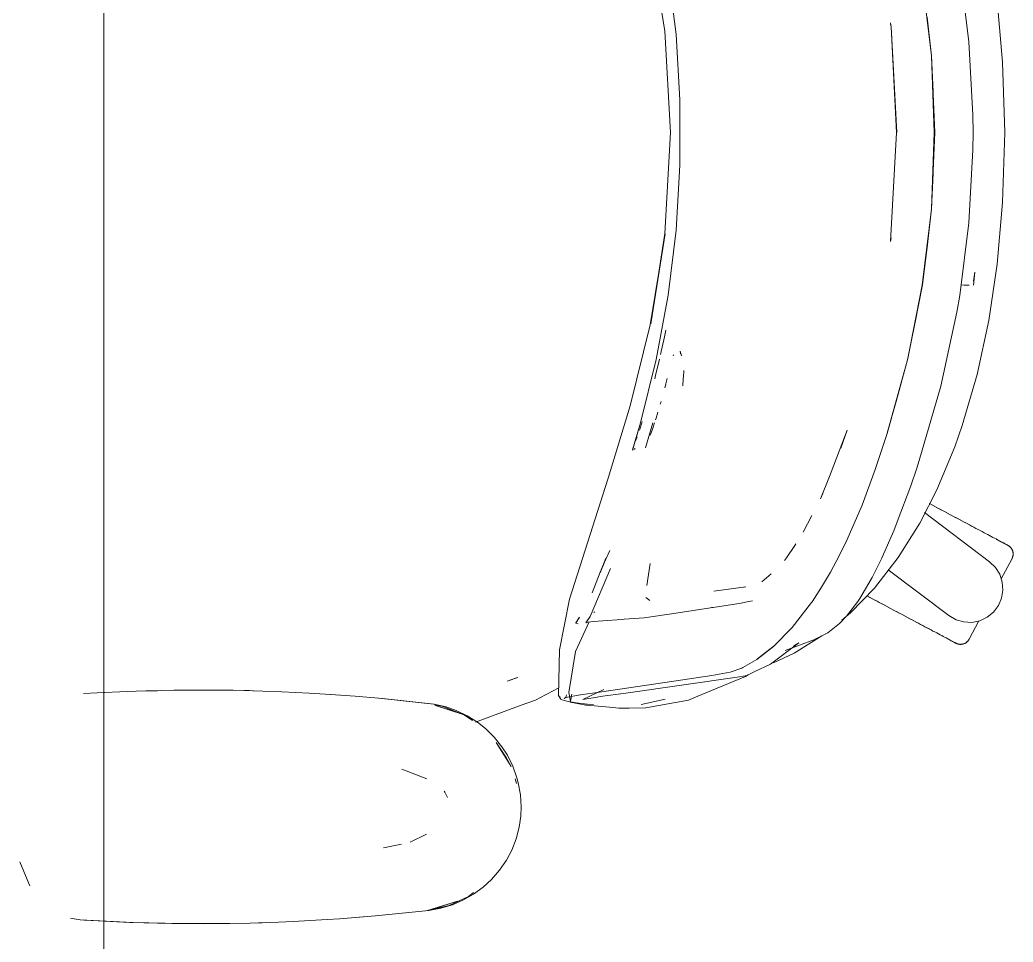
# Model space of a CAD drawing. Header units: millimetres. Extents: x 155920 to 295199, y -4084 to 97293.
# Drawn here: x 192798.6 to 193211, y 32405.4 to 32788.2 of the extents above; entities that cross this region are included whole.
import ezdxf

# ---------------------------------------------------------------- set-up
doc = ezdxf.new("R2010")
doc.units = ezdxf.units.MM
doc.header["$MEASUREMENT"] = 0
doc.layers.add('G-IMPT', color=8, linetype='CONTINUOUS', lineweight=9)
doc.layers.add('I-FURN', color=8, linetype='CONTINUOUS', lineweight=9)

msp = doc.modelspace()

# ---------------------------------------------------------------- linework, layer by layer
at = {"layer": 'G-IMPT'}
for p, q in [((193060.32, 32821.42), (193066.31, 32783.51)), ((193067.71, 32809.07), (193071.01, 32782.15)), ((193192.63, 32779.04), (193188.81, 32809.21)), ((193177.1, 32773.34), (193173.27, 32804.93)), ((193177.06, 32773.3), (193173.28, 32804.85)), ((193204.36, 32796.23), (193206.62, 32770.66)), ((193160.06, 32786.8), (193160.1, 32786.55)), ((193160.34, 32785.25), (193160.07, 32787.03)), ((193177.06, 32773.3), (193175.22, 32789.38)), ((193066.31, 32783.51), (193068.67, 32741.52)), ((193160.34, 32785.25), (193160.1, 32786.55)), ((193162.66, 32741.52), (193160.34, 32785.25)), ((193162.61, 32741.52), (193160.34, 32785.25)), ((193072.66, 32755.08), (193071.01, 32782.15)), ((193194.24, 32748.83), (193192.63, 32779.04)), ((193177.74, 32758.4), (193177.06, 32773.3)), ((193177.06, 32773.3), (193178.2, 32741.52)), ((193177.1, 32773.34), (193178.43, 32741.52)), ((193206.62, 32770.66), (193207.47, 32741.52)), ((193177.74, 32758.4), (193178.2, 32741.52)), ((193072.66, 32755.08), (193072.66, 32727.96)), ((193194.24, 32748.83), (193194.34, 32741.52)), ((193066.31, 32699.53), (193068.67, 32741.52)), ((193162.61, 32741.52), (193160.11, 32696.18)), ((193177.06, 32709.74), (193178.2, 32741.52)), ((193178.43, 32741.52), (193177.1, 32709.7)), ((193177.74, 32724.64), (193178.2, 32741.52)), ((193194.24, 32734.21), (193194.34, 32741.52)), ((193207.47, 32741.52), (193206.62, 32712.38)), ((193194.24, 32734.21), (193192.63, 32704.01)), ((193072.66, 32727.96), (193071.01, 32700.89)), ((193177.06, 32709.74), (193177.74, 32724.64)), ((193177.1, 32709.7), (193173.27, 32678.11)), ((193177.06, 32709.74), (193173.28, 32678.19)), ((193175.22, 32693.67), (193177.06, 32709.74)), ((193206.62, 32712.38), (193204.36, 32686.81)), ((193067.71, 32673.97), (193071.01, 32700.89)), ((193192.63, 32704.01), (193188.81, 32673.84)), ((193060.32, 32661.62), (193066.57, 32699.36)), ((193066.31, 32699.53), (193060.58, 32662)), ((193066.57, 32699.36), (193060.58, 32662)), ((193160.06, 32696.24), (193160.1, 32696.49)), ((193160.34, 32697.79), (193160.1, 32696.49)), ((193160.11, 32696.18), (193160.34, 32697.79)), ((193175.22, 32693.67), (193173.28, 32678.19)), ((193204.36, 32686.81), (193200.87, 32663.39)), ((193194.46, 32678.11), (193195.11, 32683.52)), ((193194.54, 32679.75), (193195.11, 32683.52)), ((193173.28, 32678.19), (193167.06, 32646.95)), ((193167.06, 32646.95), (193173.27, 32678.11)), ((193173.28, 32678.19), (193170.18, 32662.09)), ((193189.36, 32678.19), (193190.61, 32678.15)), ((193192.7, 32678.08), (193190.61, 32678.15)), ((193192.7, 32678.08), (193192.59, 32678.08)), ((193062.78, 32647.3), (193067.71, 32673.97)), ((193188.81, 32673.84), (193187.63, 32666.92)), ((193187.63, 32666.92), (193180.96, 32636.13)), ((193196.06, 32641.03), (193200.87, 32663.39)), ((193052, 32627.94), (193060.32, 32661.62)), ((193066.73, 32659.35), (193066.26, 32656.71)), ((193167.1, 32647.06), (193170.18, 32662.09)), ((193066.26, 32656.71), (193064.55, 32649.29)), ((193072.67, 32650.71), (193073.35, 32648.76)), ((193072.67, 32650.71), (193072.88, 32649.66)), ((193062.78, 32647.3), (193056.23, 32620.98)), ((193064.1, 32647.32), (193062.55, 32640.57)), ((193070, 32649.11), (193069.86, 32648.7)), ((193167.1, 32647.06), (193158.68, 32616.65)), ((193167.1, 32647.06), (193158.72, 32616.57)), ((193162.45, 32629.82), (193167.1, 32647.06)), ((193074.2, 32642.62), (193074.2, 32641.92)), ((193062.55, 32640.57), (193062.21, 32639.28)), ((193066.4, 32635.49), (193067.4, 32639.35)), ((193074.1, 32640.55), (193073.82, 32636.84)), ((193074.1, 32640.55), (193074.2, 32641.92)), ((193189.88, 32619.78), (193196.06, 32641.03)), ((193066.4, 32635.49), (193066.79, 32637.01)), ((193073.82, 32636.84), (193073.79, 32636.36)), ((193172.02, 32605.3), (193180.96, 32636.13)), ((193052, 32627.94), (193042.82, 32597.96)), ((193064.49, 32628.7), (193064.82, 32629.81)), ((193162.45, 32629.82), (193158.68, 32616.65)), ((193062.47, 32622.13), (193062.71, 32622.91)), ((193062.71, 32622.91), (193063.5, 32625.4)), ((193056.23, 32620.98), (193052.96, 32609.76)), ((193056.23, 32620.98), (193053.12, 32610.16)), ((193056.23, 32620.98), (193053.17, 32610.45)), ((193055.84, 32617.96), (193056.13, 32618.76)), ((193056.86, 32620.99), (193056.13, 32618.76)), ((193056.86, 32620.99), (193057.01, 32621.44)), ((193061.43, 32620.99), (193058.39, 32610.56)), ((193060.3, 32615.81), (193061.06, 32617.97)), ((193061.32, 32618.69), (193061.06, 32617.97)), ((193061.32, 32618.69), (193062.09, 32620.99)), ((193142.12, 32617.9), (193135.41, 32600.46)), ((193142.12, 32617.9), (193139.4, 32610.47)), ((193186.81, 32611.05), (193189.88, 32619.78)), ((193054.51, 32614.24), (193054.11, 32613.17)), ((193054.85, 32615.21), (193054.51, 32614.24)), ((193153.71, 32601.65), (193158.72, 32616.57)), ((193052.96, 32609.76), (193053.1, 32609.52)), ((193053.17, 32610.45), (193053.12, 32610.16)), ((193054.05, 32610.3), (193053.44, 32609.92)), ((193054.05, 32610.3), (193053.84, 32610.15)), ((193186.81, 32611.05), (193179.29, 32593.08)), ((193153.71, 32601.65), (193148.25, 32586.77)), ((193168.48, 32594.87), (193170.82, 32601.69)), ((193172.02, 32605.3), (193170.82, 32601.69)), ((193042.82, 32597.96), (193026.83, 32547.72)), ((193134.74, 32598.73), (193131.02, 32589.4)), ((193135.41, 32600.46), (193134.74, 32598.73)), ((193168.48, 32594.87), (193162.88, 32579.8)), ((193179.29, 32593.08), (193172.2, 32579.3)), ((193131.02, 32589.4), (193132.02, 32591.65)), ((193148.25, 32586.77), (193142.08, 32572.54)), ((193123.85, 32575.57), (193127.39, 32582.54)), ((193161.4, 32576.12), (193162.88, 32579.8)), ((193172.2, 32579.3), (193163.23, 32565)), ((193138.69, 32565.82), (193142.08, 32572.54)), ((193156.63, 32565.16), (193161.4, 32576.12)), ((193116.82, 32564.96), (193120.32, 32570.09)), ((193120.32, 32570.09), (193120.71, 32570.67)), ((193039.5, 32558.7), (193041.89, 32564.73)), ((193040.53, 32561.28), (193043.58, 32568)), ((193116.82, 32564.96), (193116.07, 32563.86)), ((193138.69, 32565.82), (193135.12, 32559.03)), ((193152.41, 32556.71), (193156.41, 32564.72)), ((193163.23, 32565), (193153.42, 32552.4)), ((193156.63, 32565.16), (193156.41, 32564.72)), ((193035.37, 32540.56), (193043.81, 32560.54)), ((193041.53, 32563.81), (193039.5, 32558.7)), ((193039.51, 32558.91), (193041.53, 32563.81)), ((193058.86, 32553.37), (193060.26, 32562.54)), ((193039.51, 32558.91), (193036.26, 32550.44)), ((193110.55, 32558.33), (193106.64, 32554.99)), ((193131.35, 32552.8), (193135.12, 32559.03)), ((193152.1, 32556.11), (193147.37, 32548.11)), ((193152.41, 32556.71), (193152.1, 32556.11)), ((193058.86, 32553.37), (193058.91, 32553.72)), ((193086.7, 32551.05), (193100.05, 32552.83)), ((193100.05, 32552.83), (193099.58, 32552.68)), ((193131.35, 32552.8), (193127.47, 32546.7)), ((193143.46, 32542.11), (193153.42, 32552.4)), ((193022.64, 32526.76), (193026.83, 32547.72)), ((193058.51, 32548.43), (193060.15, 32547.15)), ((193146.51, 32546.82), (193147.37, 32548.11)), ((193071.92, 32542.08), (193085.28, 32544.19)), ((193085.28, 32544.19), (193085.79, 32544.27)), ((193086.4, 32544.37), (193085.79, 32544.27)), ((193086.4, 32544.37), (193098.12, 32546.17)), ((193098.12, 32546.17), (193098.59, 32546.24)), ((193100.57, 32546.67), (193098.59, 32546.24)), ((193102.74, 32547.13), (193100.57, 32546.67)), ((193119.28, 32536.01), (193127.3, 32546.44)), ((193127.47, 32546.7), (193127.3, 32546.44)), ((193141.79, 32540.69), (193146.51, 32546.82)), ((193029.41, 32537.89), (193031, 32540.35)), ((193031, 32540.35), (193029.47, 32537.87)), ((193029.47, 32537.87), (193030.96, 32540.34)), ((193033.61, 32537.9), (193035.37, 32540.56)), ((193036.82, 32542.28), (193037.26, 32542.55)), ((193048.54, 32539.35), (193040.68, 32538.78)), ((193049.53, 32539.42), (193048.54, 32539.35)), ((193057.77, 32540.04), (193049.53, 32539.42)), ((193057.77, 32540.04), (193057.85, 32540.05)), ((193071.92, 32542.08), (193057.85, 32540.05)), ((193138.9, 32537.66), (193141.79, 32540.69)), ((193143.46, 32542.11), (193139.79, 32539.11)), ((193029.27, 32526.06), (193034.88, 32538.41)), ((193029.41, 32537.89), (193029.47, 32537.87)), ((193030.34, 32537.59), (193029.47, 32537.87)), ((193034.33, 32538.18), (193033.61, 32537.9)), ((193034.33, 32538.18), (193034.34, 32538.19)), ((193036.73, 32538.48), (193034.34, 32538.19)), ((193036.73, 32538.48), (193036.81, 32538.49)), ((193040.68, 32538.78), (193036.81, 32538.49)), ((193119.28, 32536.01), (193111.54, 32528.11)), ((193134.03, 32533.8), (193138.9, 32537.66)), ((193120.09, 32525.37), (193131.54, 32532.5)), ((193130.46, 32532.01), (193128.23, 32530.94)), ((193132.9, 32533.19), (193130.46, 32532.01)), ((193134.03, 32533.8), (193132.9, 32533.19)), ((193104.58, 32522.69), (193111.54, 32528.11)), ((193111.75, 32528.41), (193104.8, 32523.01)), ((193111.75, 32528.41), (193108.18, 32525.6)), ((193121.98, 32529.66), (193110.28, 32520.72)), ((193116.32, 32526.43), (193128.23, 32530.94)), ((193121.98, 32529.66), (193119.95, 32528.5)), ((193022.64, 32526.76), (193022.25, 32507.78)), ((193029.27, 32526.06), (193026.55, 32509.02)), ((193104.8, 32523.01), (193108.18, 32525.6)), ((193111.46, 32521.39), (193120.09, 32525.37)), ((193093.53, 32517.43), (193098.32, 32519.19)), ((193098.74, 32519.4), (193098.32, 32519.19)), ((193104.58, 32522.69), (193098.74, 32519.4)), ((193103.75, 32517.68), (193110.28, 32520.72)), ((193005.38, 32515.3), (193000.91, 32513.67)), ((193000.91, 32513.67), (193004.79, 32515.05)), ((193005.38, 32515.3), (193004.79, 32515.05)), ((193050.18, 32508.8), (193097.4, 32515.47)), ((193070.09, 32513.74), (193085.86, 32516.13)), ((193099.83, 32515.63), (193083.38, 32508.83)), ((193093.53, 32517.43), (193085.86, 32516.13)), ((193097.4, 32515.47), (193100.39, 32516.12)), ((193101, 32516.4), (193099.83, 32515.63)), ((193103.75, 32517.68), (193100.39, 32516.12)), ((193022.32, 32510.97), (193014.41, 32506.82)), ((193039.22, 32509.18), (193070.09, 32513.74)), ((192830.68, 32508.84), (192825.02, 32508.55)), ((192830.68, 32508.84), (192843.24, 32509.45)), ((192846.79, 32509.58), (192843.24, 32509.45)), ((192862.46, 32509.95), (192846.79, 32509.58)), ((192850.83, 32509.66), (192853.51, 32509.78)), ((192855.73, 32509.78), (192853.51, 32509.78)), ((192862.46, 32509.95), (192866.97, 32510.01)), ((192866.97, 32510.01), (192881.68, 32510)), ((192887.15, 32509.93), (192881.68, 32510)), ((192887.15, 32509.93), (192899.46, 32509.63)), ((192893.93, 32509.79), (192891.85, 32509.79)), ((192895.59, 32509.71), (192893.93, 32509.79)), ((192907.34, 32509.34), (192899.46, 32509.63)), ((192907.34, 32509.34), (192918.64, 32508.8)), ((192927.52, 32508.24), (192918.64, 32508.8)), ((192927.52, 32508.24), (192937.8, 32507.51)), ((192929.56, 32508.1), (192927.65, 32508.19)), ((192929.56, 32508.1), (192930.98, 32507.97)), ((192949.2, 32506.52), (192937.8, 32507.51)), ((192970.64, 32504.17), (192947.68, 32506.63)), ((192947.68, 32506.63), (192967.82, 32504.5)), ((192970.64, 32504.17), (192949.2, 32506.52)), ((193014.41, 32506.82), (193012.65, 32505.9)), ((193022.25, 32507.78), (193022.86, 32506.74)), ((193022.73, 32507.37), (193022.86, 32506.74)), ((193022.73, 32507.37), (193022.83, 32506.82)), ((193022.86, 32506.74), (193022.83, 32506.82)), ((193023.23, 32506.25), (193022.86, 32506.74)), ((193025.72, 32507.13), (193024.62, 32506.57)), ((193025.12, 32506.97), (193024.62, 32506.57)), ((193025.1, 32506.96), (193031.37, 32508.07)), ((193025.72, 32507.13), (193025.1, 32506.96)), ((193025.12, 32506.97), (193025.44, 32507.51)), ((193025.52, 32508.01), (193025.44, 32507.51)), ((193027.24, 32505.44), (193026.55, 32509.02)), ((193027.72, 32508.31), (193027, 32505.03)), ((193027.72, 32508.31), (193027.24, 32505.44)), ((193031.37, 32508.07), (193039.22, 32509.18)), ((193032.33, 32506.16), (193041.05, 32510.3)), ((193038.22, 32507.14), (193033.2, 32506.31)), ((193038.22, 32507.14), (193039.52, 32507.36)), ((193050.18, 32508.8), (193039.52, 32507.36)), ((193076.16, 32505.85), (193080.02, 32507.44)), ((193083.38, 32508.83), (193080.02, 32507.44)), ((192970.64, 32504.17), (192967.82, 32504.5)), ((192970.64, 32504.17), (192975.6, 32503.02)), ((192970.71, 32503.96), (192973.77, 32503.38)), ((192982.99, 32499.77), (192971.13, 32503.59)), ((192980.28, 32500.67), (192971.13, 32503.59)), ((192973.77, 32503.38), (192981.95, 32500.18)), ((192979.73, 32501.57), (192975.6, 32503.02)), ((192987.74, 32496.77), (193006.68, 32503.71)), ((193006.68, 32503.71), (193012.65, 32505.9)), ((193023.77, 32505.93), (193023.23, 32506.25)), ((193023.77, 32505.93), (193025.63, 32505.38)), ((193028.91, 32504.84), (193025.63, 32505.38)), ((193029.32, 32504.58), (193027, 32505.03)), ((193028.91, 32504.84), (193029.52, 32504.76)), ((193033.57, 32503.77), (193029.32, 32504.58)), ((193029.52, 32504.76), (193034.16, 32504.25)), ((193032.33, 32506.16), (193033.2, 32506.31)), ((193034.04, 32503.73), (193033.57, 32503.77)), ((193034.04, 32503.73), (193043.37, 32502.92)), ((193034.21, 32504.25), (193036.8, 32504.03)), ((193043.37, 32502.92), (193047.32, 32502.58)), ((193051.49, 32502.58), (193047.32, 32502.58)), ((193058.46, 32502.61), (193051.49, 32502.58)), ((193056.6, 32504.02), (193065.9, 32506.06)), ((193058.46, 32502.61), (193076.16, 32505.85)), ((193065.9, 32506.06), (193066.48, 32506.22)), ((192984.31, 32499.38), (192979.73, 32501.57)), ((192982.99, 32499.77), (192980.28, 32500.67)), ((192982.99, 32499.77), (192986.57, 32497.35)), ((192984.31, 32499.38), (192988.64, 32496.65)), ((192991.94, 32494.02), (192988.64, 32496.65)), ((192995.55, 32490.48), (192991.94, 32494.02)), ((192995.55, 32490.48), (192998.74, 32486.5)), ((193002.6, 32478.35), (192996.28, 32488.3)), ((193000.44, 32482.02), (192996.28, 32488.3)), ((193001.01, 32482.95), (192998.74, 32486.5)), ((193002.6, 32478.35), (193000.44, 32482.02)), ((193003.25, 32478.44), (193001.01, 32482.95)), ((193003.25, 32478.44), (193004.96, 32473.67)), ((192957.12, 32477.27), (192967.54, 32473.13)), ((193005.52, 32471.54), (193004.96, 32473.67)), ((193004.16, 32473.23), (193004.78, 32471.2)), ((193006.4, 32466.59), (193005.52, 32471.54)), ((192975.07, 32467.6), (192974.77, 32468.05)), ((192976.08, 32465.38), (192975.07, 32467.6)), ((193006.7, 32461.55), (193006.4, 32466.59)), ((193006.7, 32461.55), (193006.53, 32457.71)), ((193005.88, 32453.19), (193006.53, 32457.71)), ((193005.88, 32453.19), (193004.62, 32448.33)), ((192967.45, 32450.18), (192960.67, 32446.91)), ((192949.62, 32444.57), (192957.05, 32446.14)), ((193002.78, 32443.61), (193004.62, 32448.33)), ((193000.59, 32439.45), (193002.78, 32443.61)), ((192798.57, 32438.77), (192800.9, 32433.14)), ((193000.59, 32439.45), (192997.76, 32435.28)), ((192802.74, 32428.75), (192800.9, 32433.14)), ((192997.76, 32435.28), (192994.44, 32431.45)), ((192991, 32428.28), (192986.92, 32425.29)), ((192991, 32428.28), (192994.44, 32431.45)), ((192976.79, 32420.65), (192984.85, 32424.38)), ((192982.48, 32422.77), (192986.92, 32425.29)), ((192986.96, 32425.98), (192984.85, 32424.38)), ((192967.82, 32418.6), (192980.28, 32422.43)), ((192976.79, 32420.65), (192968.38, 32418.73)), ((192980.28, 32422.43), (192971.13, 32419.52)), ((192978.24, 32420.96), (192973.38, 32419.5)), ((192982.48, 32422.77), (192978.24, 32420.96)), ((192931.22, 32415.1), (192946.28, 32416.35)), ((192939.4, 32415.75), (192941.08, 32415.92)), ((192946.28, 32416.35), (192950.41, 32416.7)), ((192950.41, 32416.7), (192968.33, 32418.6)), ((192967.82, 32418.6), (192971.13, 32419.52)), ((192968.33, 32418.6), (192973.38, 32419.5)), ((192819.59, 32415.36), (192821.99, 32414.92)), ((192823.64, 32414.67), (192821.99, 32414.92)), ((192845.42, 32413.58), (192823.64, 32414.67)), ((192823.64, 32414.67), (192825.24, 32414.55)), ((192845.42, 32413.58), (192825.24, 32414.55)), ((192844.21, 32413.62), (192833.39, 32414.17)), ((192865.61, 32413.11), (192844.21, 32413.62)), ((192855.77, 32413.28), (192844.21, 32413.62)), ((192844.21, 32413.62), (192845.42, 32413.58)), ((192865.61, 32413.11), (192845.42, 32413.58)), ((192885.79, 32413.16), (192855.77, 32413.28)), ((192865.61, 32413.11), (192855.77, 32413.28)), ((192855.77, 32413.28), (192875, 32413.07)), ((192863.57, 32413.13), (192861.66, 32413.21)), ((192865.61, 32413.15), (192863.57, 32413.13)), ((192885.79, 32413.16), (192865.61, 32413.11)), ((192885.79, 32413.16), (192875, 32413.07)), ((192885.79, 32413.16), (192894.21, 32413.33)), ((192905.97, 32413.71), (192894.21, 32413.33)), ((192899.15, 32413.46), (192897.65, 32413.45)), ((192901.08, 32413.57), (192899.15, 32413.46)), ((192905.97, 32413.71), (192911.99, 32413.97)), ((192926.13, 32414.78), (192911.99, 32413.97)), ((192931.22, 32415.1), (192926.13, 32414.78))]:
    msp.add_line(p, q, dxfattribs=at)
at = {"layer": 'I-FURN'}
for p, q in [((192833.39, 32207.34), (192833.39, 34207.34)), ((193177.02, 32587.01), (193176.06, 32587.52)), ((193176.5, 32587.29), (193177.47, 32586.77)), ((193177.99, 32586.49), (193177.02, 32587.01)), ((193177.47, 32586.77), (193178.44, 32586.25)), ((193178.98, 32585.97), (193177.99, 32586.49)), ((193178.44, 32586.25), (193179.43, 32585.73)), ((193179.97, 32585.44), (193178.98, 32585.97)), ((193179.43, 32585.73), (193180.43, 32585.2)), ((193180.96, 32584.91), (193179.97, 32585.44)), ((193180.43, 32585.2), (193181.43, 32584.67)), ((193181.97, 32584.38), (193180.96, 32584.91)), ((193174.13, 32583.67), (193201.19, 32563.27)), ((193181.43, 32584.67), (193182.43, 32584.14)), ((193182.97, 32583.85), (193181.97, 32584.38)), ((193182.43, 32584.14), (193183.43, 32583.6)), ((193183.98, 32583.31), (193182.97, 32583.85)), ((193183.43, 32583.6), (193184.44, 32583.07)), ((193184.98, 32582.78), (193183.98, 32583.31)), ((193184.44, 32583.07), (193185.44, 32582.53)), ((193185.98, 32582.24), (193184.98, 32582.78)), ((193185.44, 32582.53), (193186.44, 32582)), ((193186.98, 32581.71), (193185.98, 32582.24)), ((193186.44, 32582), (193187.44, 32581.47)), ((193187.98, 32581.18), (193186.98, 32581.71)), ((193187.44, 32581.47), (193188.43, 32580.94)), ((193188.96, 32580.66), (193187.98, 32581.18)), ((193188.43, 32580.94), (193189.42, 32580.42)), ((193189.94, 32580.14), (193188.96, 32580.66)), ((193189.42, 32580.42), (193190.39, 32579.9)), ((193190.91, 32579.62), (193189.94, 32580.14)), ((193190.39, 32579.9), (193191.35, 32579.39)), ((193191.87, 32579.12), (193190.91, 32579.62)), ((193191.35, 32579.39), (193192.31, 32578.88)), ((193192.81, 32578.61), (193191.87, 32579.12)), ((193192.31, 32578.88), (193193.24, 32578.38)), ((193193.74, 32578.12), (193192.81, 32578.61)), ((193193.24, 32578.38), (193194.17, 32577.89)), ((193194.66, 32577.63), (193193.74, 32578.12)), ((193194.17, 32577.89), (193195.07, 32577.41)), ((193195.55, 32577.16), (193194.66, 32577.63)), ((193196.43, 32576.69), (193195.55, 32577.16)), ((193197.29, 32576.24), (193196.43, 32576.69)), ((193198.12, 32575.79), (193197.29, 32576.24)), ((193198.93, 32575.36), (193198.12, 32575.79)), ((193199.72, 32574.94), (193198.93, 32575.36)), ((193200.48, 32574.54), (193199.72, 32574.94)), ((193201.22, 32574.14), (193200.48, 32574.54)), ((193201.92, 32573.77), (193201.22, 32574.14)), ((193202.6, 32573.41), (193201.92, 32573.77)), ((193203.25, 32573.06), (193202.6, 32573.41)), ((193203.87, 32572.74), (193203.25, 32573.06)), ((193204.45, 32572.43), (193203.87, 32572.74)), ((193204.14, 32572.59), (193204.71, 32572.29)), ((193205, 32572.13), (193204.45, 32572.43)), ((193204.71, 32572.29), (193205.24, 32572)), ((193205.52, 32571.86), (193205, 32572.13)), ((193205.24, 32572), (193205.75, 32571.74)), ((193206, 32571.6), (193205.52, 32571.86)), ((193205.75, 32571.74), (193206.21, 32571.49)), ((193206.45, 32571.36), (193206, 32571.6)), ((193206.21, 32571.49), (193206.64, 32571.26)), ((193206.86, 32571.15), (193206.45, 32571.36)), ((193206.64, 32571.26), (193207.03, 32571.05)), ((193207.23, 32570.95), (193206.86, 32571.15)), ((193207.03, 32571.05), (193207.39, 32570.86)), ((193207.57, 32570.77), (193207.23, 32570.95)), ((193207.39, 32570.86), (193207.71, 32570.69)), ((193207.86, 32570.61), (193207.57, 32570.77)), ((193207.71, 32570.69), (193207.99, 32570.55)), ((193208.12, 32570.47), (193207.86, 32570.61)), ((193207.99, 32570.55), (193208.23, 32570.42)), ((193208.34, 32570.36), (193208.12, 32570.47)), ((193208.23, 32570.42), (193208.43, 32570.31)), ((193208.52, 32570.26), (193208.34, 32570.36)), ((193208.43, 32570.31), (193208.59, 32570.22)), ((193208.66, 32570.19), (193208.52, 32570.26)), ((193208.59, 32570.22), (193208.71, 32570.16)), ((193208.76, 32570.13), (193208.66, 32570.19)), ((193208.71, 32570.16), (193208.79, 32570.12)), ((193208.82, 32570.1), (193208.76, 32570.13)), ((193208.79, 32570.12), (193208.84, 32570.09)), ((193208.84, 32570.09), (193208.82, 32570.1)), ((193208.84, 32570.09), (193208.98, 32570.01)), ((193208.84, 32570.09), (193208.84, 32570.09)), ((193208.98, 32570.01), (193209.12, 32569.93)), ((193209.12, 32569.93), (193209.25, 32569.84)), ((193209.25, 32569.84), (193209.38, 32569.74)), ((193209.38, 32569.74), (193209.51, 32569.64)), ((193209.51, 32569.64), (193209.63, 32569.54)), ((193209.63, 32569.54), (193209.75, 32569.43)), ((193209.75, 32569.43), (193209.87, 32569.32)), ((193209.87, 32569.32), (193209.97, 32569.2)), ((193209.97, 32569.2), (193210.08, 32569.07)), ((193210.08, 32569.07), (193210.18, 32568.95)), ((193210.18, 32568.95), (193210.27, 32568.81)), ((193210.27, 32568.81), (193210.36, 32568.68)), ((193210.36, 32568.68), (193210.44, 32568.54)), ((193210.44, 32568.54), (193210.52, 32568.4)), ((193210.52, 32568.4), (193210.59, 32568.26)), ((193210.59, 32568.26), (193210.66, 32568.11)), ((193206.04, 32556.23), (193210.51, 32564.64)), ((193210.53, 32564.68), (193210.51, 32564.64)), ((193210.6, 32564.82), (193210.53, 32564.68)), ((193210.67, 32564.97), (193210.6, 32564.82)), ((193210.66, 32568.11), (193210.72, 32567.96)), ((193210.72, 32565.12), (193210.67, 32564.97)), ((193210.72, 32567.96), (193210.77, 32567.81)), ((193210.78, 32565.27), (193210.72, 32565.12)), ((193210.77, 32567.81), (193210.82, 32567.65)), ((193210.83, 32565.43), (193210.78, 32565.27)), ((193210.82, 32567.65), (193210.86, 32567.5)), ((193210.87, 32565.58), (193210.83, 32565.43)), ((193210.86, 32567.5), (193210.9, 32567.34)), ((193210.9, 32565.74), (193210.87, 32565.58)), ((193210.9, 32567.34), (193210.93, 32567.18)), ((193210.93, 32565.9), (193210.9, 32565.74)), ((193210.93, 32567.18), (193210.95, 32567.02)), ((193210.95, 32566.06), (193210.93, 32565.9)), ((193210.95, 32567.02), (193210.97, 32566.86)), ((193210.97, 32566.22), (193210.95, 32566.06)), ((193210.97, 32566.86), (193210.98, 32566.7)), ((193210.98, 32566.38), (193210.97, 32566.22)), ((193210.98, 32566.7), (193210.98, 32566.54)), ((193210.98, 32566.54), (193210.98, 32566.38)), ((193184.35, 32540.92), (193159.04, 32560)), ((193201.19, 32563.27), (193203.62, 32560.93)), ((193203.62, 32560.93), (193205.42, 32558.08)), ((193205.42, 32558.08), (193206.49, 32554.88)), ((193206.49, 32554.88), (193206.75, 32551.51)), ((193150.26, 32549.14), (193151.16, 32548.66)), ((193151.65, 32548.4), (193150.74, 32548.88)), ((193151.16, 32548.66), (193152.07, 32548.18)), ((193152.57, 32547.91), (193151.65, 32548.4)), ((193152.07, 32548.18), (193153, 32547.68)), ((193153.51, 32547.41), (193152.57, 32547.91)), ((193153, 32547.68), (193153.94, 32547.18)), ((193206.21, 32548.18), (193204.88, 32545.08)), ((193206.75, 32551.51), (193206.21, 32548.18)), ((193154.46, 32546.91), (193153.51, 32547.41)), ((193153.94, 32547.18), (193154.9, 32546.67)), ((193155.42, 32546.4), (193154.46, 32546.91)), ((193154.9, 32546.67), (193155.87, 32546.16)), ((193156.4, 32545.88), (193155.42, 32546.4)), ((193155.87, 32546.16), (193156.85, 32545.64)), ((193157.38, 32545.35), (193156.4, 32545.88)), ((193156.85, 32545.64), (193157.84, 32545.11)), ((193158.37, 32544.83), (193157.38, 32545.35)), ((193157.84, 32545.11), (193158.83, 32544.58)), ((193159.37, 32544.3), (193158.37, 32544.83)), ((193158.83, 32544.58), (193159.83, 32544.05)), ((193160.37, 32543.77), (193159.37, 32544.3)), ((193159.83, 32544.05), (193160.83, 32543.52)), ((193161.37, 32543.23), (193160.37, 32543.77)), ((193160.83, 32543.52), (193161.84, 32542.99)), ((193204.88, 32545.08), (193202.85, 32542.39)), ((193162.38, 32542.7), (193161.37, 32543.23)), ((193161.84, 32542.99), (193162.84, 32542.45)), ((193163.39, 32542.16), (193162.38, 32542.7)), ((193162.84, 32542.45), (193163.85, 32541.92)), ((193164.39, 32541.63), (193163.39, 32542.16)), ((193163.85, 32541.92), (193164.85, 32541.38)), ((193165.39, 32541.1), (193164.39, 32541.63)), ((193164.85, 32541.38), (193165.85, 32540.85)), ((193166.38, 32540.57), (193165.39, 32541.1)), ((193165.85, 32540.85), (193166.84, 32540.33)), ((193167.37, 32540.04), (193166.38, 32540.57)), ((193166.84, 32540.33), (193167.82, 32539.8)), ((193168.35, 32539.52), (193167.37, 32540.04)), ((193167.82, 32539.8), (193168.79, 32539.29)), ((193169.32, 32539.01), (193168.35, 32539.52)), ((193187.27, 32539.23), (193184.35, 32540.92)), ((193200.24, 32540.26), (193197.19, 32538.82)), ((193202.85, 32542.39), (193200.24, 32540.26)), ((193168.79, 32539.29), (193169.76, 32538.77)), ((193170.27, 32538.5), (193169.32, 32539.01)), ((193169.76, 32538.77), (193170.71, 32538.27)), ((193171.22, 32538), (193170.27, 32538.5)), ((193170.71, 32538.27), (193171.65, 32537.77)), ((193172.15, 32537.5), (193171.22, 32538)), ((193171.65, 32537.77), (193172.57, 32537.28)), ((193173.06, 32537.02), (193172.15, 32537.5)), ((193172.57, 32537.28), (193173.48, 32536.8)), ((193173.96, 32536.54), (193173.06, 32537.02)), ((193173.48, 32536.8), (193174.36, 32536.33)), ((193174.83, 32536.07), (193173.96, 32536.54)), ((193174.36, 32536.33), (193175.23, 32535.86)), ((193175.69, 32535.62), (193174.83, 32536.07)), ((193175.23, 32535.86), (193176.08, 32535.41)), ((193176.53, 32535.18), (193175.69, 32535.62)), ((193176.08, 32535.41), (193176.9, 32534.98)), ((193190.51, 32538.29), (193187.27, 32539.23)), ((193193.88, 32538.15), (193190.51, 32538.29)), ((193192.7, 32531.14), (193196.73, 32538.72)), ((193197.19, 32538.82), (193193.88, 32538.15)), ((193176.9, 32534.98), (193177.7, 32534.55)), ((193177.7, 32534.55), (193178.48, 32534.14)), ((193178.48, 32534.14), (193179.23, 32533.74)), ((193179.23, 32533.74), (193179.95, 32533.35)), ((193179.95, 32533.35), (193180.64, 32532.99)), ((193180.64, 32532.99), (193181.31, 32532.63)), ((193181.31, 32532.63), (193181.94, 32532.3)), ((193181.94, 32532.3), (193182.54, 32531.98)), ((193182.86, 32531.81), (193182.27, 32532.12)), ((193182.54, 32531.98), (193183.11, 32531.67)), ((193183.41, 32531.52), (193182.86, 32531.81)), ((193183.11, 32531.67), (193183.65, 32531.39)), ((193183.92, 32531.24), (193183.41, 32531.52)), ((193183.65, 32531.39), (193184.15, 32531.12)), ((193184.41, 32530.99), (193183.92, 32531.24)), ((193184.15, 32531.12), (193184.62, 32530.87)), ((193192.7, 32531.14), (193192.62, 32531)), ((193184.85, 32530.75), (193184.41, 32530.99)), ((193184.62, 32530.87), (193185.05, 32530.65)), ((193185.26, 32530.53), (193184.85, 32530.75)), ((193185.05, 32530.65), (193185.44, 32530.44)), ((193185.63, 32530.33), (193185.26, 32530.53)), ((193185.44, 32530.44), (193185.79, 32530.25)), ((193185.97, 32530.15), (193185.63, 32530.33)), ((193185.79, 32530.25), (193186.11, 32530.08)), ((193186.27, 32530), (193185.97, 32530.15)), ((193186.11, 32530.08), (193186.39, 32529.93)), ((193186.53, 32529.86), (193186.27, 32530)), ((193186.39, 32529.93), (193186.63, 32529.8)), ((193186.74, 32529.74), (193186.53, 32529.86)), ((193186.63, 32529.8), (193186.83, 32529.7)), ((193186.92, 32529.65), (193186.74, 32529.74)), ((193186.83, 32529.7), (193186.99, 32529.61)), ((193187.07, 32529.57), (193186.92, 32529.65)), ((193186.99, 32529.61), (193187.12, 32529.54)), ((193187.17, 32529.52), (193187.07, 32529.57)), ((193187.12, 32529.54), (193187.2, 32529.5)), ((193187.23, 32529.49), (193187.17, 32529.52)), ((193187.2, 32529.5), (193187.24, 32529.48)), ((193187.25, 32529.48), (193187.23, 32529.49)), ((193187.24, 32529.48), (193187.25, 32529.48)), ((193187.28, 32529.46), (193187.25, 32529.48)), ((193187.43, 32529.38), (193187.28, 32529.46)), ((193187.58, 32529.32), (193187.43, 32529.38)), ((193187.73, 32529.26), (193187.58, 32529.32)), ((193187.88, 32529.21), (193187.73, 32529.26)), ((193188.03, 32529.16), (193187.88, 32529.21)), ((193188.19, 32529.12), (193188.03, 32529.16)), ((193188.35, 32529.08), (193188.19, 32529.12)), ((193188.5, 32529.05), (193188.35, 32529.08)), ((193188.66, 32529.03), (193188.5, 32529.05)), ((193188.82, 32529.02), (193188.66, 32529.03)), ((193188.99, 32529.01), (193188.82, 32529.02)), ((193189.15, 32529), (193188.99, 32529.01)), ((193189.31, 32529.01), (193189.15, 32529)), ((193189.47, 32529.02), (193189.31, 32529.01)), ((193189.63, 32529.03), (193189.47, 32529.02)), ((193189.79, 32529.06), (193189.63, 32529.03)), ((193189.95, 32529.09), (193189.79, 32529.06)), ((193190.1, 32529.12), (193189.95, 32529.09)), ((193190.26, 32529.16), (193190.1, 32529.12)), ((193190.41, 32529.21), (193190.26, 32529.16)), ((193190.57, 32529.26), (193190.41, 32529.21)), ((193190.72, 32529.32), (193190.57, 32529.26)), ((193190.86, 32529.39), (193190.72, 32529.32)), ((193191.01, 32529.46), (193190.86, 32529.39)), ((193191.15, 32529.54), (193191.01, 32529.46)), ((193191.29, 32529.62), (193191.15, 32529.54)), ((193191.42, 32529.71), (193191.29, 32529.62)), ((193191.55, 32529.81), (193191.42, 32529.71)), ((193191.68, 32529.91), (193191.55, 32529.81)), ((193191.8, 32530.01), (193191.68, 32529.91)), ((193191.92, 32530.12), (193191.8, 32530.01)), ((193192.04, 32530.23), (193191.92, 32530.12)), ((193192.14, 32530.35), (193192.04, 32530.23)), ((193192.25, 32530.47), (193192.14, 32530.35)), ((193192.35, 32530.6), (193192.25, 32530.47)), ((193192.44, 32530.73), (193192.35, 32530.6)), ((193192.53, 32530.86), (193192.44, 32530.73)), ((193192.62, 32531), (193192.53, 32530.86))]:
    msp.add_line(p, q, dxfattribs=at)

doc.saveas('drawing.dxf')
